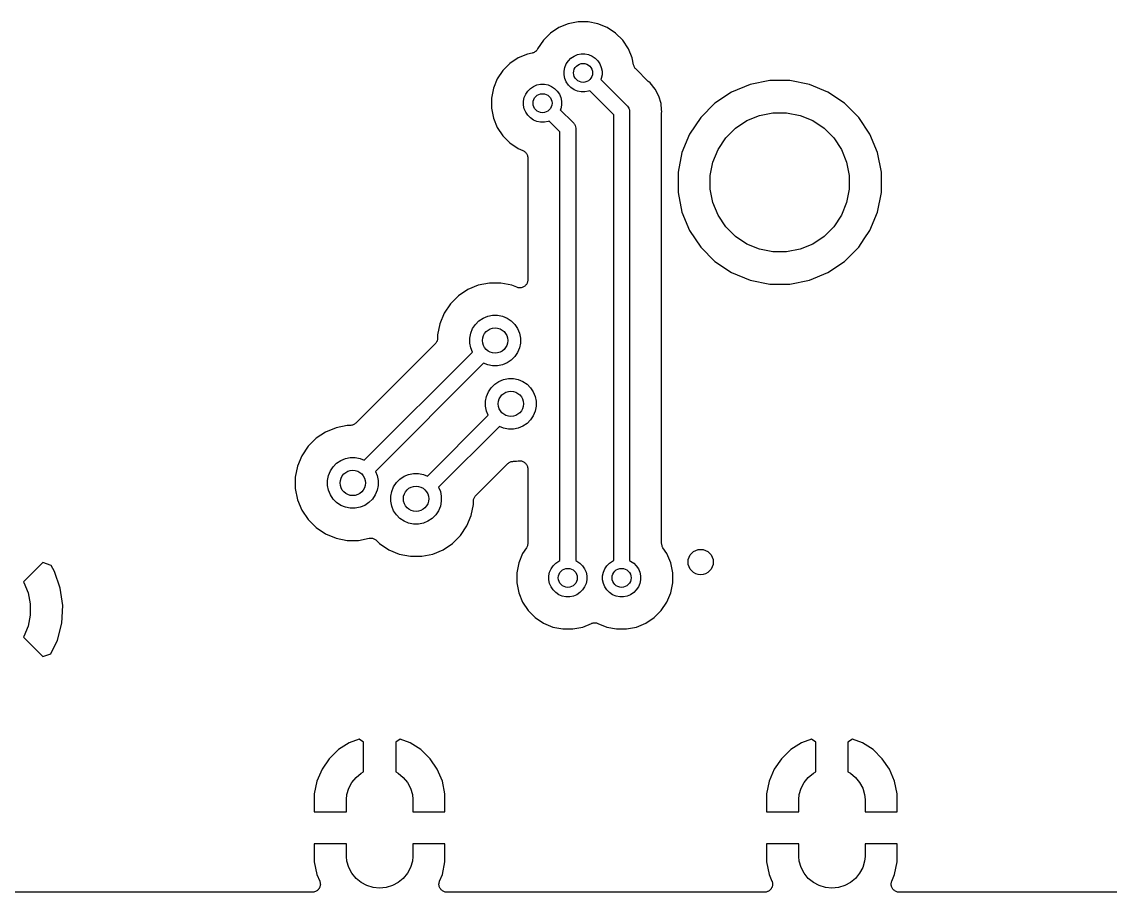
# Model space of a CAD drawing. Extents: x 0.81 to 4.31, y -4.31 to -0.81.
# Drawn here: x 2.392 to 3.07, y -4.31 to -3.768 of the extents above; entities that cross this region are included whole.
import ezdxf

# ---------------------------------------------------------------- set-up
doc = ezdxf.new("R2010")
doc.units = 0
doc.header["$MEASUREMENT"] = 0
doc.layers.add('BLACK', color=7, linetype='CONTINUOUS')

msp = doc.modelspace()

# ---------------------------------------------------------------- linework, layer by layer
at = {"layer": 'BLACK', "linetype": 'CONTINUOUS'}
for p, q in [((2.72671, -3.77187), (2.7215, -3.77535)), ((2.7325, -3.76947), (2.72671, -3.77187)), ((2.73864, -3.76825), (2.7325, -3.76947)), ((2.74491, -3.76825), (2.73864, -3.76825)), ((2.75105, -3.76947), (2.74491, -3.76825)), ((2.75684, -3.77187), (2.75105, -3.76947)), ((2.76205, -3.77535), (2.75684, -3.77187)), ((2.71707, -3.77978), (2.71346, -3.78518)), ((2.7215, -3.77535), (2.71707, -3.77978)), ((2.76648, -3.77978), (2.76205, -3.77535)), ((2.76997, -3.78499), (2.76648, -3.77978)), ((2.71179, -3.78704), (2.71138, -3.78726)), ((2.71181, -3.78703), (2.71179, -3.78704)), ((2.71183, -3.78702), (2.71181, -3.78703)), ((2.71219, -3.78672), (2.71183, -3.78702)), ((2.71255, -3.78643), (2.71219, -3.78672)), ((2.71256, -3.78641), (2.71255, -3.78643)), ((2.71258, -3.7864), (2.71256, -3.78641)), ((2.71288, -3.78604), (2.71258, -3.7864)), ((2.71318, -3.78569), (2.71288, -3.78604)), ((2.71319, -3.78566), (2.71318, -3.78569)), ((2.7132, -3.78565), (2.71319, -3.78566)), ((2.71343, -3.78524), (2.7132, -3.78565)), ((2.71346, -3.78518), (2.71343, -3.78524)), ((2.77236, -3.79078), (2.76997, -3.78499)), ((2.70147, -3.79071), (2.69626, -3.79419)), ((2.70726, -3.78831), (2.70147, -3.79071)), ((2.71003, -3.78776), (2.70726, -3.78831)), ((2.71048, -3.78762), (2.71003, -3.78776)), ((2.71092, -3.78749), (2.71048, -3.78762)), ((2.71094, -3.78748), (2.71092, -3.78749)), ((2.71097, -3.78747), (2.71094, -3.78748)), ((2.71138, -3.78726), (2.71097, -3.78747)), ((2.73131, -3.79446), (2.7326, -3.79253)), ((2.7326, -3.79253), (2.73425, -3.79088)), ((2.73425, -3.79088), (2.73618, -3.78959)), ((2.73618, -3.78959), (2.73833, -3.7887)), ((2.73833, -3.7887), (2.74061, -3.78825)), ((2.74061, -3.78825), (2.74294, -3.78825)), ((2.74294, -3.78825), (2.74522, -3.7887)), ((2.74522, -3.7887), (2.74737, -3.78959)), ((2.74737, -3.78959), (2.7493, -3.79088)), ((2.7493, -3.79088), (2.75095, -3.79253)), ((2.75095, -3.79253), (2.75224, -3.79446)), ((2.77322, -3.79506), (2.77236, -3.79078)), ((2.69183, -3.79862), (2.68834, -3.80383)), ((2.69626, -3.79419), (2.69183, -3.79862)), ((2.72996, -3.79889), (2.73042, -3.79661)), ((2.72996, -3.80122), (2.72996, -3.79889)), ((2.73042, -3.79661), (2.73131, -3.79446)), ((2.75224, -3.79446), (2.75313, -3.79661)), ((2.75313, -3.79661), (2.75359, -3.79889)), ((2.75359, -3.79889), (2.75359, -3.80122)), ((2.77335, -3.7955), (2.77322, -3.79506)), ((2.77348, -3.79594), (2.77335, -3.7955)), ((2.77349, -3.79597), (2.77348, -3.79594)), ((2.7735, -3.796), (2.77349, -3.79597)), ((2.77371, -3.7964), (2.7735, -3.796)), ((2.77393, -3.79681), (2.77371, -3.7964)), ((2.77394, -3.79683), (2.77393, -3.79681)), ((2.77396, -3.79686), (2.77394, -3.79683)), ((2.77425, -3.79721), (2.77396, -3.79686)), ((2.77453, -3.79757), (2.77425, -3.79721)), ((2.77457, -3.79761), (2.77453, -3.79757)), ((2.77458, -3.79761), (2.77457, -3.79761)), ((2.77457, -3.79761), (2.77457, -3.79761)), ((2.77458, -3.79762), (2.77458, -3.79761)), ((2.78233, -3.80537), (2.77458, -3.79762)), ((2.68834, -3.80383), (2.68595, -3.80962)), ((2.71309, -3.80754), (2.71537, -3.80709)), ((2.71537, -3.80709), (2.7177, -3.80709)), ((2.7177, -3.80709), (2.71998, -3.80754)), ((2.73042, -3.8035), (2.72996, -3.80122)), ((2.73131, -3.80565), (2.73042, -3.8035)), ((2.7326, -3.80759), (2.73131, -3.80565)), ((2.75313, -3.8035), (2.75285, -3.80418)), ((2.75285, -3.80418), (2.76906, -3.82038)), ((2.75359, -3.80122), (2.75313, -3.8035)), ((2.78249, -3.8055), (2.78233, -3.80537)), ((2.78264, -3.80565), (2.78249, -3.8055)), ((2.78269, -3.8057), (2.78264, -3.80565)), ((2.78346, -3.80632), (2.78269, -3.8057)), ((2.78657, -3.81012), (2.78346, -3.80632)), ((2.84571, -3.80724), (2.83419, -3.81201)), ((2.85794, -3.8048), (2.84571, -3.80724)), ((2.87041, -3.8048), (2.85794, -3.8048)), ((2.88264, -3.80724), (2.87041, -3.8048)), ((2.89416, -3.81201), (2.88264, -3.80724)), ((2.68595, -3.80962), (2.68472, -3.81576)), ((2.70518, -3.81545), (2.70607, -3.8133)), ((2.70607, -3.8133), (2.70736, -3.81137)), ((2.70736, -3.81137), (2.70901, -3.80972)), ((2.70901, -3.80972), (2.71094, -3.80843)), ((2.71094, -3.80843), (2.71309, -3.80754)), ((2.71998, -3.80754), (2.72213, -3.80843)), ((2.72213, -3.80843), (2.72406, -3.80972)), ((2.72406, -3.80972), (2.72571, -3.81137)), ((2.72571, -3.81137), (2.727, -3.8133)), ((2.727, -3.8133), (2.72789, -3.81545)), ((2.73425, -3.80923), (2.7326, -3.80759)), ((2.73618, -3.81052), (2.73425, -3.80923)), ((2.73833, -3.81141), (2.73618, -3.81052)), ((2.74061, -3.81187), (2.73833, -3.81141)), ((2.74294, -3.81187), (2.74061, -3.81187)), ((2.74522, -3.81141), (2.74294, -3.81187)), ((2.74589, -3.81113), (2.74522, -3.81141)), ((2.76083, -3.82607), (2.74589, -3.81113)), ((2.78888, -3.81445), (2.78657, -3.81012)), ((2.83419, -3.81201), (2.82382, -3.81894)), ((2.90453, -3.81894), (2.89416, -3.81201)), ((2.68472, -3.81576), (2.68472, -3.82203)), ((2.70472, -3.81773), (2.70518, -3.81545)), ((2.70472, -3.82006), (2.70472, -3.81773)), ((2.70518, -3.82234), (2.70472, -3.82006)), ((2.72789, -3.81545), (2.72835, -3.81773)), ((2.72835, -3.82006), (2.72789, -3.82234)), ((2.72835, -3.81773), (2.72835, -3.82006)), ((2.76906, -3.82038), (2.76924, -3.82053)), ((2.76924, -3.82053), (2.7694, -3.82072)), ((2.7694, -3.82072), (2.76986, -3.82128)), ((2.79031, -3.81914), (2.78888, -3.81445)), ((2.79069, -3.82304), (2.79031, -3.81914)), ((2.82382, -3.81894), (2.815, -3.82775)), ((2.91335, -3.82775), (2.90453, -3.81894)), ((2.68472, -3.82203), (2.68595, -3.82818)), ((2.70607, -3.82449), (2.70518, -3.82234)), ((2.70736, -3.82643), (2.70607, -3.82449)), ((2.70901, -3.82807), (2.70736, -3.82643)), ((2.72789, -3.82234), (2.72761, -3.82302)), ((2.72761, -3.82302), (2.73559, -3.831)), ((2.76083, -4.10343), (2.76083, -3.82607)), ((2.76986, -3.82128), (2.77027, -3.82206)), ((2.77027, -3.82206), (2.77032, -3.82214)), ((2.77032, -3.82214), (2.7706, -3.82307)), ((2.7706, -3.82307), (2.77067, -3.82379)), ((2.77067, -3.82379), (2.77067, -3.82379)), ((2.77067, -3.82379), (2.77069, -3.82403)), ((2.77069, -3.82403), (2.77067, -3.82427)), ((2.77067, -3.82427), (2.77067, -4.10343)), ((2.79067, -3.82543), (2.79069, -3.82522)), ((2.79067, -3.8255), (2.79067, -3.82543)), ((2.79067, -4.0927), (2.79067, -3.8255)), ((2.79069, -3.82305), (2.79069, -3.82304)), ((2.79079, -3.82403), (2.79069, -3.82305)), ((2.79069, -3.82501), (2.79079, -3.82403)), ((2.79069, -3.82522), (2.79069, -3.82501)), ((2.84366, -3.82973), (2.85154, -3.82647)), ((2.85154, -3.82647), (2.85991, -3.8248)), ((2.85991, -3.8248), (2.86844, -3.8248)), ((2.86844, -3.8248), (2.87681, -3.82647)), ((2.87681, -3.82647), (2.88469, -3.82973)), ((2.68595, -3.82818), (2.68834, -3.83397)), ((2.68834, -3.83397), (2.69183, -3.83918)), ((2.71094, -3.82936), (2.70901, -3.82807)), ((2.71309, -3.83025), (2.71094, -3.82936)), ((2.71537, -3.83071), (2.71309, -3.83025)), ((2.7177, -3.83071), (2.71537, -3.83071)), ((2.71998, -3.83025), (2.7177, -3.83071)), ((2.72065, -3.82998), (2.71998, -3.83025)), ((2.72736, -3.83668), (2.72065, -3.82998)), ((2.73559, -3.831), (2.73578, -3.83115)), ((2.73578, -3.83115), (2.73593, -3.83134)), ((2.73593, -3.83134), (2.73593, -3.83134)), ((2.73593, -3.83134), (2.73625, -3.83172)), ((2.73625, -3.83172), (2.7364, -3.8319)), ((2.7364, -3.8319), (2.73685, -3.83275)), ((2.73685, -3.83275), (2.73713, -3.83368)), ((2.73713, -3.83368), (2.7372, -3.8344)), ((2.7372, -3.8344), (2.7372, -3.8344)), ((2.7372, -3.8344), (2.73723, -3.83465)), ((2.815, -3.82775), (2.80807, -3.83812)), ((2.83053, -3.8405), (2.83657, -3.83447)), ((2.83657, -3.83447), (2.84366, -3.82973)), ((2.88469, -3.82973), (2.89178, -3.83447)), ((2.89178, -3.83447), (2.89781, -3.8405)), ((2.92028, -3.83812), (2.91335, -3.82775)), ((2.69183, -3.83918), (2.69626, -3.84361)), ((2.72736, -4.10343), (2.72736, -3.83668)), ((2.73723, -3.83465), (2.7372, -3.83489)), ((2.7372, -3.83489), (2.7372, -4.10343)), ((2.80807, -3.83812), (2.8033, -3.84964)), ((2.82579, -3.8476), (2.83053, -3.8405)), ((2.89781, -3.8405), (2.90255, -3.8476)), ((2.92505, -3.84964), (2.92028, -3.83812)), ((2.69626, -3.84361), (2.70147, -3.84709)), ((2.70147, -3.84709), (2.70428, -3.84825)), ((2.82253, -3.85548), (2.82579, -3.8476)), ((2.90255, -3.8476), (2.90582, -3.85548)), ((2.70428, -3.84825), (2.7043, -3.84826)), ((2.7043, -3.84826), (2.7043, -3.84826)), ((2.7043, -3.84826), (2.7043, -3.84826)), ((2.7043, -3.84826), (2.70434, -3.84828)), ((2.70434, -3.84828), (2.70475, -3.8485)), ((2.70475, -3.8485), (2.70516, -3.84873)), ((2.70516, -3.84873), (2.70518, -3.84874)), ((2.70518, -3.84874), (2.70519, -3.84875)), ((2.70519, -3.84875), (2.70555, -3.84905)), ((2.70555, -3.84905), (2.70591, -3.84935)), ((2.70591, -3.84935), (2.70592, -3.84936)), ((2.70592, -3.84936), (2.70594, -3.84938)), ((2.70594, -3.84938), (2.70623, -3.84974)), ((2.70623, -3.84974), (2.70653, -3.8501)), ((2.70653, -3.8501), (2.70654, -3.85012)), ((2.70654, -3.85012), (2.70655, -3.85014)), ((2.70655, -3.85014), (2.70677, -3.85055)), ((2.70677, -3.85055), (2.70698, -3.85097)), ((2.70698, -3.85097), (2.70699, -3.85099)), ((2.70699, -3.85099), (2.707, -3.85101)), ((2.707, -3.85101), (2.70713, -3.85146)), ((2.70713, -3.85146), (2.70727, -3.8519)), ((2.70727, -3.8519), (2.70727, -3.85192)), ((2.70727, -3.85192), (2.70728, -3.85194)), ((2.70728, -3.85194), (2.70732, -3.85241)), ((2.70732, -3.85241), (2.70736, -3.85287)), ((2.70736, -3.85287), (2.70736, -3.92879)), ((2.8033, -3.84964), (2.80087, -3.86188)), ((2.92748, -3.86188), (2.92505, -3.84964)), ((2.82087, -3.86384), (2.82253, -3.85548)), ((2.90582, -3.85548), (2.90748, -3.86384)), ((2.80087, -3.86188), (2.80087, -3.87435)), ((2.82087, -3.87238), (2.82087, -3.86384)), ((2.90748, -3.86384), (2.90748, -3.87238)), ((2.92748, -3.87435), (2.92748, -3.86188)), ((2.80087, -3.87435), (2.8033, -3.88658)), ((2.82253, -3.88074), (2.82087, -3.87238)), ((2.90748, -3.87238), (2.90582, -3.88074)), ((2.92505, -3.88658), (2.92748, -3.87435)), ((2.82579, -3.88862), (2.82253, -3.88074)), ((2.90582, -3.88074), (2.90255, -3.88862)), ((2.8033, -3.88658), (2.80807, -3.8981)), ((2.83053, -3.89572), (2.82579, -3.88862)), ((2.90255, -3.88862), (2.89781, -3.89572)), ((2.92028, -3.8981), (2.92505, -3.88658)), ((2.80807, -3.8981), (2.815, -3.90847)), ((2.83657, -3.90175), (2.83053, -3.89572)), ((2.84366, -3.90649), (2.83657, -3.90175)), ((2.89178, -3.90175), (2.88469, -3.90649)), ((2.89781, -3.89572), (2.89178, -3.90175)), ((2.91676, -3.90336), (2.92028, -3.8981)), ((2.815, -3.90847), (2.82382, -3.91728)), ((2.85154, -3.90975), (2.84366, -3.90649)), ((2.88469, -3.90649), (2.87681, -3.90975)), ((2.90453, -3.91728), (2.91335, -3.90847)), ((2.91335, -3.90847), (2.91676, -3.90336)), ((2.85991, -3.91142), (2.85154, -3.90975)), ((2.86844, -3.91142), (2.85991, -3.91142)), ((2.87681, -3.90975), (2.86844, -3.91142)), ((2.82382, -3.91728), (2.83419, -3.92421)), ((2.89416, -3.92421), (2.90453, -3.91728)), ((2.70731, -3.92934), (2.70726, -3.9298)), ((2.70736, -3.92886), (2.70731, -3.92934)), ((2.70736, -3.92879), (2.70736, -3.92883)), ((2.70736, -3.92883), (2.70736, -3.92883)), ((2.70736, -3.92883), (2.70736, -3.92883)), ((2.70736, -3.92883), (2.70736, -3.92886)), ((2.83419, -3.92421), (2.84571, -3.92898)), ((2.84571, -3.92898), (2.85794, -3.93142)), ((2.87041, -3.93142), (2.88264, -3.92898)), ((2.88264, -3.92898), (2.89416, -3.92421)), ((2.67007, -3.93486), (2.66422, -3.93877)), ((2.67658, -3.93216), (2.67007, -3.93486)), ((2.68349, -3.93079), (2.67658, -3.93216)), ((2.69053, -3.93079), (2.68349, -3.93079)), ((2.69744, -3.93216), (2.69053, -3.93079)), ((2.70045, -3.93341), (2.69744, -3.93216)), ((2.7009, -3.93355), (2.70045, -3.93341)), ((2.70136, -3.93369), (2.7009, -3.93355)), ((2.70137, -3.93369), (2.70136, -3.93369)), ((2.70138, -3.93369), (2.70137, -3.93369)), ((2.70185, -3.93374), (2.70138, -3.93369)), ((2.70233, -3.93379), (2.70185, -3.93374)), ((2.70234, -3.93379), (2.70233, -3.93379)), ((2.70235, -3.93379), (2.70234, -3.93379)), ((2.70282, -3.93374), (2.70235, -3.93379)), ((2.7033, -3.9337), (2.70282, -3.93374)), ((2.70331, -3.9337), (2.7033, -3.9337)), ((2.70332, -3.9337), (2.70331, -3.9337)), ((2.70378, -3.93356), (2.70332, -3.9337)), ((2.70424, -3.93343), (2.70378, -3.93356)), ((2.70425, -3.93342), (2.70424, -3.93343)), ((2.70426, -3.93342), (2.70425, -3.93342)), ((2.70468, -3.93319), (2.70426, -3.93342)), ((2.7051, -3.93297), (2.70468, -3.93319)), ((2.70511, -3.93297), (2.7051, -3.93297)), ((2.70512, -3.93296), (2.70511, -3.93297)), ((2.70549, -3.93266), (2.70512, -3.93296)), ((2.70586, -3.93236), (2.70549, -3.93266)), ((2.70587, -3.93235), (2.70586, -3.93236)), ((2.70588, -3.93234), (2.70587, -3.93235)), ((2.70618, -3.93198), (2.70588, -3.93234)), ((2.70649, -3.93161), (2.70618, -3.93198)), ((2.7065, -3.93159), (2.70649, -3.9316)), ((2.70649, -3.9316), (2.70649, -3.93161)), ((2.70673, -3.93117), (2.7065, -3.93159)), ((2.70696, -3.93076), (2.70673, -3.93117)), ((2.70697, -3.93074), (2.70696, -3.93075)), ((2.70696, -3.93075), (2.70696, -3.93076)), ((2.70711, -3.93029), (2.70697, -3.93074)), ((2.70725, -3.92983), (2.70711, -3.93029)), ((2.70726, -3.9298), (2.70725, -3.92982)), ((2.70725, -3.92982), (2.70725, -3.92983)), ((2.85794, -3.93142), (2.87041, -3.93142)), ((2.66422, -3.93877), (2.65924, -3.94375)), ((2.65533, -3.9496), (2.65263, -3.95611)), ((2.65924, -3.94375), (2.65533, -3.9496)), ((2.65263, -3.95611), (2.65126, -3.96301)), ((2.67478, -3.9565), (2.67697, -3.9543)), ((2.67697, -3.9543), (2.67955, -3.95258)), ((2.67955, -3.95258), (2.68241, -3.95139)), ((2.68241, -3.95139), (2.68546, -3.95079)), ((2.68546, -3.95079), (2.68856, -3.95079)), ((2.68856, -3.95079), (2.6916, -3.95139)), ((2.6916, -3.95139), (2.69447, -3.95258)), ((2.69447, -3.95258), (2.69705, -3.9543)), ((2.69705, -3.9543), (2.69924, -3.9565)), ((2.65126, -3.96301), (2.65126, -3.96497)), ((2.67126, -3.96498), (2.67187, -3.96194)), ((2.67187, -3.96194), (2.67305, -3.95908)), ((2.67305, -3.95908), (2.67478, -3.9565)), ((2.69924, -3.9565), (2.70096, -3.95908)), ((2.70096, -3.95908), (2.70215, -3.96194)), ((2.70215, -3.96194), (2.70276, -3.96498)), ((2.6498, -3.9685), (2.60039, -4.01791)), ((2.65009, -3.96815), (2.6498, -3.9685)), ((2.65039, -3.96779), (2.65009, -3.96815)), ((2.6504, -3.96777), (2.65039, -3.96779)), ((2.65041, -3.96775), (2.6504, -3.96777)), ((2.65063, -3.96734), (2.65041, -3.96775)), ((2.65086, -3.96694), (2.65063, -3.96734)), ((2.65088, -3.96689), (2.65086, -3.96691)), ((2.65086, -3.96691), (2.65086, -3.96694)), ((2.65101, -3.96645), (2.65088, -3.96689)), ((2.65115, -3.96601), (2.65101, -3.96645)), ((2.65116, -3.96596), (2.65115, -3.96598)), ((2.65115, -3.96598), (2.65115, -3.96601)), ((2.65121, -3.9655), (2.65116, -3.96596)), ((2.65126, -3.96504), (2.65121, -3.9655)), ((2.65126, -3.96497), (2.65126, -3.96499)), ((2.65126, -3.96499), (2.65126, -3.96499)), ((2.65126, -3.96499), (2.65126, -3.96499)), ((2.65126, -3.96499), (2.65126, -3.96504)), ((2.67126, -3.96809), (2.67126, -3.96498)), ((2.67187, -3.97113), (2.67126, -3.96809)), ((2.70276, -3.96809), (2.70215, -3.97113)), ((2.70276, -3.96498), (2.70276, -3.96809)), ((2.60556, -4.04103), (2.67292, -3.97367)), ((2.67292, -3.97367), (2.67187, -3.97113)), ((2.69924, -3.97657), (2.69705, -3.97877)), ((2.70096, -3.97399), (2.69924, -3.97657)), ((2.70215, -3.97113), (2.70096, -3.97399)), ((2.67988, -3.98063), (2.61252, -4.04799)), ((2.68241, -3.98168), (2.67988, -3.98063)), ((2.68546, -3.98228), (2.68241, -3.98168)), ((2.68856, -3.98228), (2.68546, -3.98228)), ((2.6916, -3.98168), (2.68856, -3.98228)), ((2.69447, -3.98049), (2.6916, -3.98168)), ((2.69705, -3.97877), (2.69447, -3.98049)), ((2.69226, -3.99076), (2.6953, -3.99016)), ((2.6953, -3.99016), (2.6984, -3.99016)), ((2.6984, -3.99016), (2.70144, -3.99076)), ((2.68289, -3.99845), (2.68462, -3.99587)), ((2.68462, -3.99587), (2.68681, -3.99367)), ((2.68681, -3.99367), (2.68939, -3.99195)), ((2.68939, -3.99195), (2.69226, -3.99076)), ((2.70144, -3.99076), (2.70431, -3.99195)), ((2.70431, -3.99195), (2.70689, -3.99367)), ((2.70689, -3.99367), (2.70908, -3.99587)), ((2.70908, -3.99587), (2.71081, -3.99845)), ((2.6811, -4.00435), (2.68171, -4.00131)), ((2.68171, -4.00131), (2.68289, -3.99845)), ((2.71081, -3.99845), (2.71199, -4.00131)), ((2.71199, -4.00131), (2.7126, -4.00435)), ((2.6811, -4.00746), (2.6811, -4.00435)), ((2.68171, -4.0105), (2.6811, -4.00746)), ((2.68276, -4.01304), (2.68171, -4.0105)), ((2.71199, -4.0105), (2.71081, -4.01337)), ((2.7126, -4.00746), (2.71199, -4.0105)), ((2.7126, -4.00435), (2.7126, -4.00746)), ((2.64493, -4.05087), (2.68276, -4.01304)), ((2.70908, -4.01594), (2.70689, -4.01814)), ((2.71081, -4.01337), (2.70908, -4.01594)), ((2.58149, -4.02344), (2.57564, -4.02735)), ((2.588, -4.02074), (2.58149, -4.02344)), ((2.5949, -4.01937), (2.588, -4.02074)), ((2.59686, -4.01937), (2.5949, -4.01937)), ((2.59732, -4.01933), (2.59686, -4.01937)), ((2.59778, -4.01928), (2.59732, -4.01933)), ((2.5978, -4.01928), (2.59778, -4.01928)), ((2.59783, -4.01927), (2.5978, -4.01928)), ((2.59827, -4.01914), (2.59783, -4.01927)), ((2.59872, -4.01901), (2.59827, -4.01914)), ((2.59874, -4.019), (2.59872, -4.01901)), ((2.59876, -4.01899), (2.59874, -4.019)), ((2.59917, -4.01878), (2.59876, -4.01899)), ((2.59958, -4.01856), (2.59917, -4.01878)), ((2.5996, -4.01855), (2.59958, -4.01856)), ((2.59963, -4.01853), (2.5996, -4.01855)), ((2.59998, -4.01824), (2.59963, -4.01853)), ((2.60034, -4.01795), (2.59998, -4.01824)), ((2.60038, -4.01792), (2.60034, -4.01795)), ((2.60039, -4.01791), (2.60038, -4.01792)), ((2.60038, -4.01792), (2.60038, -4.01792)), ((2.60038, -4.01792), (2.60038, -4.01792)), ((2.68972, -4.02), (2.65189, -4.05783)), ((2.69226, -4.02105), (2.68972, -4.02)), ((2.6953, -4.02165), (2.69226, -4.02105)), ((2.6984, -4.02165), (2.6953, -4.02165)), ((2.70144, -4.02105), (2.6984, -4.02165)), ((2.70431, -4.01986), (2.70144, -4.02105)), ((2.70689, -4.01814), (2.70431, -4.01986)), ((2.57564, -4.02735), (2.57066, -4.03233)), ((2.57066, -4.03233), (2.56675, -4.03819)), ((2.56675, -4.03819), (2.56405, -4.04469)), ((2.58619, -4.04508), (2.58839, -4.04289)), ((2.58839, -4.04289), (2.59097, -4.04116)), ((2.59097, -4.04116), (2.59383, -4.03998)), ((2.59383, -4.03998), (2.59687, -4.03937)), ((2.59687, -4.03937), (2.59998, -4.03937)), ((2.59998, -4.03937), (2.60302, -4.03998)), ((2.60302, -4.03998), (2.60556, -4.04103)), ((2.67501, -4.06299), (2.69488, -4.04312)), ((2.69488, -4.04312), (2.69489, -4.04311)), ((2.69489, -4.04311), (2.69493, -4.04307)), ((2.69489, -4.04311), (2.69489, -4.04311)), ((2.69489, -4.04311), (2.69489, -4.04311)), ((2.69493, -4.04307), (2.69529, -4.04278)), ((2.69529, -4.04278), (2.69565, -4.04249)), ((2.69565, -4.04249), (2.69567, -4.04248)), ((2.69567, -4.04248), (2.69569, -4.04246)), ((2.69569, -4.04246), (2.6961, -4.04225)), ((2.6961, -4.04225), (2.69651, -4.04203)), ((2.69651, -4.04203), (2.69654, -4.04202)), ((2.69654, -4.04202), (2.69656, -4.04201)), ((2.69656, -4.04201), (2.69701, -4.04188)), ((2.69701, -4.04188), (2.69745, -4.04175)), ((2.69745, -4.04175), (2.69747, -4.04175)), ((2.69747, -4.04175), (2.6975, -4.04174)), ((2.6975, -4.04174), (2.69796, -4.0417)), ((2.69796, -4.0417), (2.69842, -4.04165)), ((2.69842, -4.04165), (2.70037, -4.04165)), ((2.70037, -4.04165), (2.70139, -4.04145)), ((2.70139, -4.04145), (2.70142, -4.04144)), ((2.70142, -4.04144), (2.70143, -4.04144)), ((2.70143, -4.04144), (2.70143, -4.04144)), ((2.70143, -4.04144), (2.70146, -4.04144)), ((2.70146, -4.04144), (2.70193, -4.0414)), ((2.70193, -4.0414), (2.7024, -4.04136)), ((2.7024, -4.04136), (2.70241, -4.04136)), ((2.70241, -4.04136), (2.70243, -4.04136)), ((2.70243, -4.04136), (2.7029, -4.04141)), ((2.7029, -4.04141), (2.70337, -4.04146)), ((2.70337, -4.04146), (2.70338, -4.04146)), ((2.70338, -4.04146), (2.7034, -4.04146)), ((2.7034, -4.04146), (2.70385, -4.04161)), ((2.70385, -4.04161), (2.7043, -4.04175)), ((2.7043, -4.04175), (2.70431, -4.04175)), ((2.70431, -4.04175), (2.70433, -4.04176)), ((2.70433, -4.04176), (2.70474, -4.04199)), ((2.70474, -4.04199), (2.70516, -4.04221)), ((2.70516, -4.04221), (2.70517, -4.04222)), ((2.70517, -4.04222), (2.70518, -4.04223)), ((2.70518, -4.04223), (2.70555, -4.04253)), ((2.70555, -4.04253), (2.70591, -4.04283)), ((2.70591, -4.04283), (2.70592, -4.04284)), ((2.70592, -4.04284), (2.70593, -4.04285)), ((2.70593, -4.04285), (2.70623, -4.04322)), ((2.70623, -4.04322), (2.70653, -4.04359)), ((2.70653, -4.04359), (2.70653, -4.0436)), ((2.70653, -4.0436), (2.70654, -4.04361)), ((2.70654, -4.04361), (2.70676, -4.04403)), ((2.70676, -4.04403), (2.70698, -4.04445)), ((2.70698, -4.04445), (2.70699, -4.04446)), ((2.70699, -4.04446), (2.707, -4.04448)), ((2.707, -4.04448), (2.70713, -4.04493)), ((2.56405, -4.04469), (2.56268, -4.0516)), ((2.58268, -4.05357), (2.58328, -4.05052)), ((2.58328, -4.05052), (2.58447, -4.04766)), ((2.58447, -4.04766), (2.58619, -4.04508)), ((2.61252, -4.04799), (2.61357, -4.05052)), ((2.61357, -4.05052), (2.61417, -4.05357)), ((2.62776, -4.05273), (2.63034, -4.051)), ((2.63034, -4.051), (2.6332, -4.04982)), ((2.6332, -4.04982), (2.63624, -4.04921)), ((2.63624, -4.04921), (2.63935, -4.04921)), ((2.63935, -4.04921), (2.64239, -4.04982)), ((2.64239, -4.04982), (2.64493, -4.05087)), ((2.70713, -4.04493), (2.70727, -4.04538)), ((2.70727, -4.04538), (2.70727, -4.0454)), ((2.70727, -4.0454), (2.70727, -4.04541)), ((2.70727, -4.04541), (2.70732, -4.04589)), ((2.70732, -4.04589), (2.70736, -4.04636)), ((2.70736, -4.04636), (2.70736, -4.0927)), ((2.56268, -4.0516), (2.56268, -4.05864)), ((2.58268, -4.05667), (2.58268, -4.05357)), ((2.58328, -4.05971), (2.58268, -4.05667)), ((2.61417, -4.05667), (2.61357, -4.05971)), ((2.61417, -4.05357), (2.61417, -4.05667)), ((2.62265, -4.06037), (2.62384, -4.0575)), ((2.62384, -4.0575), (2.62556, -4.05492)), ((2.62556, -4.05492), (2.62776, -4.05273)), ((2.65189, -4.05783), (2.65294, -4.06037)), ((2.56268, -4.05864), (2.56405, -4.06555)), ((2.58447, -4.06258), (2.58328, -4.05971)), ((2.58619, -4.06516), (2.58447, -4.06258)), ((2.61238, -4.06258), (2.61066, -4.06516)), ((2.61357, -4.05971), (2.61238, -4.06258)), ((2.62205, -4.06341), (2.62265, -4.06037)), ((2.62205, -4.06651), (2.62205, -4.06341)), ((2.65294, -4.06037), (2.65354, -4.06341)), ((2.65354, -4.06341), (2.65354, -4.06651)), ((2.67379, -4.06505), (2.67393, -4.06461)), ((2.67393, -4.06461), (2.67394, -4.06458)), ((2.67394, -4.06458), (2.67395, -4.06456)), ((2.67395, -4.06456), (2.67417, -4.06415)), ((2.67417, -4.06415), (2.67439, -4.06375)), ((2.67439, -4.06375), (2.67441, -4.06373)), ((2.67441, -4.06373), (2.67442, -4.0637)), ((2.67442, -4.0637), (2.67471, -4.06335)), ((2.67471, -4.06335), (2.67501, -4.06299)), ((2.56405, -4.06555), (2.56675, -4.07205)), ((2.58839, -4.06735), (2.58619, -4.06516)), ((2.59097, -4.06907), (2.58839, -4.06735)), ((2.59383, -4.07026), (2.59097, -4.06907)), ((2.59687, -4.07087), (2.59383, -4.07026)), ((2.59998, -4.07087), (2.59687, -4.07087)), ((2.60302, -4.07026), (2.59998, -4.07087)), ((2.60588, -4.06907), (2.60302, -4.07026)), ((2.60846, -4.06735), (2.60588, -4.06907)), ((2.61066, -4.06516), (2.60846, -4.06735)), ((2.62265, -4.06955), (2.62205, -4.06651)), ((2.62384, -4.07242), (2.62265, -4.06955)), ((2.65294, -4.06955), (2.65175, -4.07242)), ((2.65354, -4.06651), (2.65294, -4.06955)), ((2.67217, -4.07539), (2.67354, -4.06848)), ((2.67354, -4.06646), (2.6736, -4.066)), ((2.67354, -4.06651), (2.67354, -4.06646)), ((2.67354, -4.06653), (2.67354, -4.06651)), ((2.67354, -4.06651), (2.67354, -4.06651)), ((2.67354, -4.06651), (2.67354, -4.06651)), ((2.67354, -4.06848), (2.67354, -4.06653)), ((2.6736, -4.066), (2.67364, -4.06554)), ((2.67364, -4.06554), (2.67365, -4.06551)), ((2.67365, -4.06549), (2.67379, -4.06505)), ((2.67365, -4.06551), (2.67365, -4.06549)), ((2.56675, -4.07205), (2.57066, -4.07791)), ((2.57066, -4.07791), (2.57564, -4.08289)), ((2.62556, -4.075), (2.62384, -4.07242)), ((2.62776, -4.07719), (2.62556, -4.075)), ((2.63034, -4.07892), (2.62776, -4.07719)), ((2.64783, -4.07719), (2.64525, -4.07892)), ((2.65003, -4.075), (2.64783, -4.07719)), ((2.65175, -4.07242), (2.65003, -4.075)), ((2.66947, -4.08189), (2.67217, -4.07539)), ((2.57564, -4.08289), (2.58149, -4.0868)), ((2.6332, -4.0801), (2.63034, -4.07892)), ((2.63624, -4.08071), (2.6332, -4.0801)), ((2.63935, -4.08071), (2.63624, -4.08071)), ((2.64239, -4.0801), (2.63935, -4.08071)), ((2.64525, -4.07892), (2.64239, -4.0801)), ((2.66556, -4.08775), (2.66947, -4.08189)), ((2.58149, -4.0868), (2.588, -4.08949)), ((2.588, -4.08949), (2.5949, -4.09087)), ((2.5949, -4.09087), (2.60195, -4.09087)), ((2.60195, -4.09087), (2.60867, -4.08953)), ((2.60867, -4.08953), (2.60869, -4.08953)), ((2.60869, -4.08953), (2.60873, -4.08952)), ((2.60869, -4.08953), (2.60869, -4.08953)), ((2.60869, -4.08953), (2.60869, -4.08953)), ((2.60873, -4.08952), (2.6092, -4.08948)), ((2.6092, -4.08948), (2.60966, -4.08943)), ((2.60966, -4.08943), (2.60968, -4.08944)), ((2.60968, -4.08944), (2.60971, -4.08943)), ((2.60971, -4.08943), (2.61017, -4.08948)), ((2.61017, -4.08948), (2.61063, -4.08953)), ((2.61063, -4.08953), (2.61065, -4.08954)), ((2.61065, -4.08954), (2.61068, -4.08954)), ((2.61068, -4.08954), (2.61112, -4.08968)), ((2.61112, -4.08968), (2.61156, -4.08982)), ((2.61156, -4.08982), (2.61158, -4.08983)), ((2.61158, -4.08983), (2.61161, -4.08984)), ((2.61161, -4.08984), (2.61201, -4.09006)), ((2.61201, -4.09006), (2.61242, -4.09028)), ((2.61242, -4.09028), (2.61244, -4.09029)), ((2.61244, -4.09029), (2.61246, -4.09031)), ((2.61246, -4.09031), (2.61282, -4.0906)), ((2.61282, -4.0906), (2.61318, -4.0909)), ((2.61318, -4.0909), (2.61501, -4.09273)), ((2.66058, -4.09273), (2.66556, -4.08775)), ((2.61501, -4.09273), (2.62086, -4.09664)), ((2.62086, -4.09664), (2.62737, -4.09933)), ((2.64822, -4.09933), (2.65473, -4.09664)), ((2.65473, -4.09664), (2.66058, -4.09273)), ((2.70652, -4.09547), (2.70409, -4.09911)), ((2.70674, -4.09507), (2.70652, -4.09547)), ((2.70696, -4.09467), (2.70674, -4.09507)), ((2.70697, -4.09464), (2.70696, -4.09467)), ((2.70698, -4.09461), (2.70697, -4.09464)), ((2.70711, -4.09417), (2.70698, -4.09461)), ((2.70725, -4.09373), (2.70711, -4.09417)), ((2.70726, -4.09371), (2.70725, -4.09373)), ((2.70731, -4.09322), (2.70726, -4.09368)), ((2.70726, -4.09368), (2.70726, -4.09371)), ((2.70736, -4.09277), (2.70731, -4.09322)), ((2.70736, -4.0927), (2.70736, -4.09271)), ((2.70736, -4.09271), (2.70736, -4.09271)), ((2.70736, -4.09271), (2.70736, -4.09271)), ((2.70736, -4.09271), (2.70736, -4.09277)), ((2.79071, -4.09315), (2.79067, -4.0927)), ((2.79075, -4.09361), (2.79071, -4.09315)), ((2.79076, -4.09364), (2.79075, -4.09361)), ((2.79076, -4.09367), (2.79076, -4.09364)), ((2.7909, -4.09411), (2.79076, -4.09367)), ((2.79103, -4.09455), (2.7909, -4.09411)), ((2.79104, -4.09457), (2.79103, -4.09455)), ((2.79105, -4.0946), (2.79104, -4.09457)), ((2.79126, -4.095), (2.79105, -4.0946)), ((2.79147, -4.09542), (2.79126, -4.095)), ((2.7915, -4.09546), (2.79147, -4.09542)), ((2.79151, -4.09546), (2.7915, -4.09546)), ((2.7915, -4.09546), (2.7915, -4.09546)), ((2.79151, -4.09547), (2.79151, -4.09546)), ((2.79394, -4.09911), (2.79151, -4.09547)), ((2.4055, -4.1047), (2.39346, -4.11674)), ((2.41069, -4.10641), (2.4055, -4.1047)), ((2.62737, -4.09933), (2.63427, -4.10071)), ((2.63427, -4.10071), (2.64132, -4.10071)), ((2.64132, -4.10071), (2.64822, -4.09933)), ((2.70169, -4.10489), (2.70047, -4.11104)), ((2.70409, -4.09911), (2.70169, -4.10489)), ((2.72311, -4.10664), (2.72475, -4.105)), ((2.72475, -4.105), (2.72669, -4.10371)), ((2.72669, -4.10371), (2.72736, -4.10343)), ((2.7372, -4.10343), (2.73788, -4.10371)), ((2.73788, -4.10371), (2.73981, -4.105)), ((2.73981, -4.105), (2.74146, -4.10664)), ((2.75657, -4.10664), (2.75822, -4.105)), ((2.75822, -4.105), (2.76015, -4.10371)), ((2.76015, -4.10371), (2.76083, -4.10343)), ((2.77067, -4.10343), (2.77134, -4.10371)), ((2.77134, -4.10371), (2.77328, -4.105)), ((2.77328, -4.105), (2.77492, -4.10664)), ((2.79634, -4.10489), (2.79394, -4.09911)), ((2.79756, -4.11104), (2.79634, -4.10489)), ((2.41273, -4.11022), (2.41069, -4.10641)), ((2.41638, -4.12063), (2.41273, -4.11022)), ((2.70047, -4.11104), (2.70047, -4.11731)), ((2.72047, -4.11301), (2.72093, -4.11073)), ((2.72093, -4.11073), (2.72182, -4.10858)), ((2.72182, -4.10858), (2.72311, -4.10664)), ((2.74146, -4.10664), (2.74275, -4.10858)), ((2.74275, -4.10858), (2.74364, -4.11073)), ((2.74364, -4.11073), (2.74409, -4.11301)), ((2.75394, -4.11301), (2.75439, -4.11073)), ((2.75439, -4.11073), (2.75528, -4.10858)), ((2.75528, -4.10858), (2.75657, -4.10664)), ((2.77492, -4.10664), (2.77621, -4.10858)), ((2.77621, -4.10858), (2.77711, -4.11073)), ((2.77711, -4.11073), (2.77756, -4.11301)), ((2.79756, -4.11731), (2.79756, -4.11104)), ((2.39346, -4.11674), (2.39366, -4.11704)), ((2.39366, -4.11704), (2.39634, -4.1235)), ((2.70047, -4.11731), (2.70169, -4.12345)), ((2.72047, -4.11534), (2.72047, -4.11301)), ((2.72093, -4.11762), (2.72047, -4.11534)), ((2.72182, -4.11977), (2.72093, -4.11762)), ((2.74364, -4.11762), (2.74275, -4.11977)), ((2.74409, -4.11534), (2.74364, -4.11762)), ((2.74409, -4.11301), (2.74409, -4.11534)), ((2.75394, -4.11534), (2.75394, -4.11301)), ((2.75439, -4.11762), (2.75394, -4.11534)), ((2.75528, -4.11977), (2.75439, -4.11762)), ((2.77711, -4.11762), (2.77621, -4.11977)), ((2.77756, -4.11534), (2.77711, -4.11762)), ((2.77756, -4.11301), (2.77756, -4.11534)), ((2.79634, -4.12345), (2.79756, -4.11731)), ((2.39634, -4.1235), (2.3977, -4.13036)), ((2.41792, -4.13146), (2.41638, -4.12063)), ((2.70169, -4.12345), (2.70409, -4.12924)), ((2.72311, -4.1217), (2.72182, -4.11977)), ((2.72475, -4.12335), (2.72311, -4.1217)), ((2.72669, -4.12464), (2.72475, -4.12335)), ((2.72884, -4.12553), (2.72669, -4.12464)), ((2.73112, -4.12598), (2.72884, -4.12553)), ((2.73573, -4.12553), (2.73345, -4.12598)), ((2.73788, -4.12464), (2.73573, -4.12553)), ((2.73981, -4.12335), (2.73788, -4.12464)), ((2.74146, -4.1217), (2.73981, -4.12335)), ((2.74275, -4.11977), (2.74146, -4.1217)), ((2.75657, -4.1217), (2.75528, -4.11977)), ((2.75822, -4.12335), (2.75657, -4.1217)), ((2.76015, -4.12464), (2.75822, -4.12335)), ((2.7623, -4.12553), (2.76015, -4.12464)), ((2.76458, -4.12598), (2.7623, -4.12553)), ((2.76919, -4.12553), (2.76691, -4.12598)), ((2.77134, -4.12464), (2.76919, -4.12553)), ((2.77328, -4.12335), (2.77134, -4.12464)), ((2.77492, -4.1217), (2.77328, -4.12335)), ((2.77621, -4.11977), (2.77492, -4.1217)), ((2.79394, -4.12924), (2.79634, -4.12345)), ((2.3977, -4.13036), (2.3977, -4.13735)), ((2.41732, -4.14237), (2.41792, -4.13146)), ((2.70409, -4.12924), (2.70757, -4.13445)), ((2.73345, -4.12598), (2.73112, -4.12598)), ((2.76691, -4.12598), (2.76458, -4.12598)), ((2.79046, -4.13445), (2.79394, -4.12924)), ((2.3977, -4.13735), (2.39634, -4.14421)), ((2.70757, -4.13445), (2.71201, -4.13888)), ((2.71201, -4.13888), (2.71722, -4.14236)), ((2.78082, -4.14236), (2.78603, -4.13888)), ((2.78603, -4.13888), (2.79046, -4.13445)), ((2.39634, -4.14421), (2.39366, -4.15067)), ((2.4146, -4.15296), (2.41732, -4.14237)), ((2.71722, -4.14236), (2.723, -4.14476)), ((2.723, -4.14476), (2.72915, -4.14598)), ((2.72915, -4.14598), (2.73542, -4.14598)), ((2.73542, -4.14598), (2.74156, -4.14476)), ((2.74156, -4.14476), (2.7471, -4.14247)), ((2.7471, -4.14247), (2.74712, -4.14246)), ((2.74712, -4.14246), (2.74717, -4.14244)), ((2.74712, -4.14246), (2.74712, -4.14246)), ((2.74712, -4.14246), (2.74712, -4.14246)), ((2.74717, -4.14244), (2.74761, -4.14231)), ((2.74761, -4.14231), (2.74805, -4.14218)), ((2.74805, -4.14218), (2.74808, -4.14218)), ((2.74808, -4.14218), (2.7481, -4.14217)), ((2.7481, -4.14217), (2.74857, -4.14213)), ((2.74857, -4.14213), (2.74902, -4.14209)), ((2.74902, -4.14209), (2.74905, -4.14209)), ((2.74905, -4.14209), (2.74908, -4.14209)), ((2.74908, -4.14209), (2.74954, -4.14214)), ((2.74954, -4.14214), (2.75, -4.14218)), ((2.75, -4.14218), (2.75002, -4.14219)), ((2.75002, -4.14219), (2.75005, -4.14219)), ((2.75005, -4.14219), (2.75049, -4.14233)), ((2.75049, -4.14233), (2.75093, -4.14247)), ((2.75093, -4.14247), (2.75647, -4.14476)), ((2.75647, -4.14476), (2.76261, -4.14598)), ((2.76261, -4.14598), (2.76888, -4.14598)), ((2.76888, -4.14598), (2.77503, -4.14476)), ((2.77503, -4.14476), (2.78082, -4.14236)), ((2.39366, -4.15067), (2.39346, -4.15097)), ((2.39346, -4.15097), (2.4055, -4.16301)), ((2.41057, -4.16134), (2.4146, -4.15296)), ((2.4055, -4.16301), (2.41057, -4.16134)), ((2.59619, -4.21671), (2.58954, -4.22104)), ((2.60237, -4.21448), (2.59619, -4.21671)), ((2.60516, -4.21645), (2.60237, -4.21448)), ((2.60516, -4.23486), (2.60516, -4.21645)), ((2.62795, -4.21448), (2.62516, -4.21645)), ((2.62516, -4.21645), (2.62516, -4.23486)), ((2.63413, -4.21671), (2.62795, -4.21448)), ((2.64077, -4.22104), (2.63413, -4.21671)), ((2.87768, -4.21671), (2.87104, -4.22104)), ((2.88386, -4.21448), (2.87768, -4.21671)), ((2.88665, -4.21645), (2.88386, -4.21448)), ((2.88665, -4.23486), (2.88665, -4.21645)), ((2.90944, -4.21448), (2.90665, -4.21645)), ((2.90665, -4.21645), (2.90665, -4.23486)), ((2.91563, -4.21671), (2.90944, -4.21448)), ((2.92227, -4.22104), (2.91563, -4.21671)), ((2.58381, -4.22665), (2.57928, -4.23327)), ((2.58954, -4.22104), (2.58381, -4.22665)), ((2.6465, -4.22665), (2.64077, -4.22104)), ((2.65103, -4.23327), (2.6465, -4.22665)), ((2.86531, -4.22665), (2.86078, -4.23327)), ((2.87104, -4.22104), (2.86531, -4.22665)), ((2.928, -4.22665), (2.92227, -4.22104)), ((2.93253, -4.23327), (2.928, -4.22665)), ((2.57928, -4.23327), (2.57613, -4.24065)), ((2.65418, -4.24065), (2.65103, -4.23327)), ((2.86078, -4.23327), (2.85763, -4.24065)), ((2.93568, -4.24065), (2.93253, -4.23327)), ((2.57613, -4.24065), (2.57449, -4.24847)), ((2.59789, -4.24141), (2.60047, -4.23827)), ((2.60047, -4.23827), (2.60362, -4.23568)), ((2.60362, -4.23568), (2.60516, -4.23486)), ((2.62516, -4.23486), (2.6267, -4.23568)), ((2.6267, -4.23568), (2.62984, -4.23827)), ((2.62984, -4.23827), (2.63243, -4.24141)), ((2.65583, -4.24847), (2.65418, -4.24065)), ((2.85763, -4.24065), (2.85598, -4.24847)), ((2.87938, -4.24141), (2.88197, -4.23827)), ((2.88197, -4.23827), (2.88511, -4.23568)), ((2.88511, -4.23568), (2.88665, -4.23486)), ((2.90665, -4.23486), (2.90819, -4.23568)), ((2.90819, -4.23568), (2.91134, -4.23827)), ((2.91134, -4.23827), (2.91392, -4.24141)), ((2.93732, -4.24847), (2.93568, -4.24065)), ((2.59479, -4.2489), (2.59597, -4.245)), ((2.59597, -4.245), (2.59789, -4.24141)), ((2.63243, -4.24141), (2.63435, -4.245)), ((2.63435, -4.245), (2.63553, -4.2489)), ((2.87628, -4.2489), (2.87747, -4.245)), ((2.87747, -4.245), (2.87938, -4.24141)), ((2.91392, -4.24141), (2.91584, -4.245)), ((2.91584, -4.245), (2.91702, -4.2489)), ((2.57449, -4.24847), (2.57449, -4.25969)), ((2.59449, -4.25194), (2.59479, -4.2489)), ((2.59449, -4.25969), (2.59449, -4.25194)), ((2.63553, -4.2489), (2.63583, -4.25194)), ((2.63583, -4.25194), (2.63583, -4.25969)), ((2.65583, -4.25969), (2.65583, -4.24847)), ((2.85598, -4.24847), (2.85598, -4.25969)), ((2.87598, -4.25194), (2.87628, -4.2489)), ((2.87598, -4.25969), (2.87598, -4.25194)), ((2.91702, -4.2489), (2.91732, -4.25194)), ((2.91732, -4.25194), (2.91732, -4.25969)), ((2.93732, -4.25969), (2.93732, -4.24847)), ((2.57449, -4.25969), (2.59449, -4.25969)), ((2.63583, -4.25969), (2.65583, -4.25969)), ((2.85598, -4.25969), (2.87598, -4.25969)), ((2.91732, -4.25969), (2.93732, -4.25969)), ((2.59449, -4.27969), (2.57449, -4.27969)), ((2.57449, -4.27969), (2.57449, -4.2909)), ((2.59449, -4.28743), (2.59449, -4.27969)), ((2.65583, -4.27969), (2.63583, -4.27969)), ((2.63583, -4.27969), (2.63583, -4.28743)), ((2.65583, -4.2909), (2.65583, -4.27969)), ((2.87598, -4.27969), (2.85598, -4.27969)), ((2.85598, -4.27969), (2.85598, -4.2909)), ((2.87598, -4.28743), (2.87598, -4.27969)), ((2.93732, -4.27969), (2.91732, -4.27969)), ((2.91732, -4.27969), (2.91732, -4.28743)), ((2.93732, -4.2909), (2.93732, -4.27969)), ((2.59479, -4.29047), (2.59449, -4.28743)), ((2.63583, -4.28743), (2.63553, -4.29047)), ((2.87628, -4.29047), (2.87598, -4.28743)), ((2.91732, -4.28743), (2.91702, -4.29047)), ((2.57449, -4.2909), (2.57613, -4.29872)), ((2.59597, -4.29437), (2.59479, -4.29047)), ((2.59789, -4.29796), (2.59597, -4.29437)), ((2.63435, -4.29437), (2.63243, -4.29796)), ((2.63553, -4.29047), (2.63435, -4.29437)), ((2.65418, -4.29872), (2.65583, -4.2909)), ((2.85598, -4.2909), (2.85763, -4.29872)), ((2.87747, -4.29437), (2.87628, -4.29047)), ((2.87938, -4.29796), (2.87747, -4.29437)), ((2.91584, -4.29437), (2.91392, -4.29796)), ((2.91702, -4.29047), (2.91584, -4.29437)), ((2.93568, -4.29872), (2.93732, -4.2909)), ((2.57613, -4.29872), (2.57786, -4.30276)), ((2.60047, -4.3011), (2.59789, -4.29796)), ((2.60362, -4.30369), (2.60047, -4.3011)), ((2.62984, -4.3011), (2.6267, -4.30369)), ((2.63243, -4.29796), (2.62984, -4.3011)), ((2.65246, -4.30276), (2.65418, -4.29872)), ((2.85763, -4.29872), (2.85935, -4.30276)), ((2.88197, -4.3011), (2.87938, -4.29796)), ((2.88511, -4.30369), (2.88197, -4.3011)), ((2.91134, -4.3011), (2.90819, -4.30369)), ((2.91392, -4.29796), (2.91134, -4.3011)), ((2.93395, -4.30276), (2.93568, -4.29872)), ((2.57641, -4.30857), (2.57605, -4.30887)), ((2.57678, -4.30827), (2.57641, -4.30857)), ((2.57679, -4.30826), (2.57678, -4.30827)), ((2.5768, -4.30825), (2.57679, -4.30826)), ((2.5771, -4.30789), (2.5768, -4.30825)), ((2.57741, -4.30752), (2.5771, -4.30789)), ((2.57742, -4.3075), (2.57741, -4.30751)), ((2.57741, -4.30751), (2.57741, -4.30752)), ((2.57764, -4.30708), (2.57742, -4.3075)), ((2.57787, -4.30666), (2.57764, -4.30708)), ((2.57786, -4.30276), (2.57789, -4.30283)), ((2.57788, -4.30664), (2.57787, -4.30665)), ((2.57787, -4.30665), (2.57787, -4.30666)), ((2.57802, -4.30618), (2.57788, -4.30664)), ((2.57789, -4.30283), (2.57789, -4.30284)), ((2.57789, -4.30284), (2.5779, -4.30285)), ((2.5779, -4.30285), (2.57803, -4.3033)), ((2.57816, -4.30573), (2.57802, -4.30618)), ((2.57803, -4.3033), (2.57817, -4.30376)), ((2.57821, -4.30523), (2.57816, -4.3057)), ((2.57816, -4.3057), (2.57816, -4.30572)), ((2.57816, -4.30572), (2.57816, -4.30573)), ((2.57817, -4.30376), (2.57817, -4.30377)), ((2.57817, -4.30377), (2.57817, -4.30379)), ((2.57817, -4.30379), (2.57821, -4.30426)), ((2.57821, -4.30426), (2.57826, -4.30473)), ((2.57826, -4.30476), (2.57821, -4.30523)), ((2.57826, -4.30473), (2.57826, -4.30475)), ((2.57826, -4.30475), (2.57826, -4.30476)), ((2.60721, -4.30561), (2.60362, -4.30369)), ((2.61111, -4.30679), (2.60721, -4.30561)), ((2.61516, -4.30719), (2.61111, -4.30679)), ((2.61921, -4.30679), (2.61516, -4.30719)), ((2.62311, -4.30561), (2.61921, -4.30679)), ((2.6267, -4.30369), (2.62311, -4.30561)), ((2.65206, -4.30466), (2.65211, -4.30419)), ((2.65206, -4.30468), (2.65206, -4.30466)), ((2.65206, -4.30469), (2.65206, -4.30468)), ((2.6521, -4.30515), (2.65206, -4.30469)), ((2.65214, -4.30563), (2.6521, -4.30515)), ((2.65211, -4.30419), (2.65216, -4.30372)), ((2.65214, -4.30565), (2.65214, -4.30563)), ((2.65214, -4.30566), (2.65214, -4.30565)), ((2.65228, -4.30611), (2.65214, -4.30566)), ((2.65216, -4.30369), (2.65231, -4.30324)), ((2.65216, -4.30371), (2.65216, -4.30369)), ((2.65216, -4.30372), (2.65216, -4.30371)), ((2.65241, -4.30657), (2.65228, -4.30611)), ((2.65231, -4.30324), (2.65245, -4.30279)), ((2.65242, -4.30658), (2.65241, -4.30657)), ((2.65242, -4.3066), (2.65242, -4.30658)), ((2.65264, -4.30702), (2.65242, -4.3066)), ((2.65245, -4.30277), (2.65246, -4.30276)), ((2.65245, -4.30279), (2.65245, -4.30277)), ((2.65286, -4.30744), (2.65264, -4.30702)), ((2.65286, -4.30745), (2.65286, -4.30744)), ((2.65287, -4.30746), (2.65286, -4.30745)), ((2.65317, -4.30783), (2.65287, -4.30746)), ((2.65346, -4.3082), (2.65317, -4.30783)), ((2.65347, -4.30821), (2.65346, -4.3082)), ((2.65348, -4.30822), (2.65347, -4.30821)), ((2.65384, -4.30853), (2.65348, -4.30822)), ((2.65421, -4.30883), (2.65384, -4.30853)), ((2.85791, -4.30857), (2.85755, -4.30887)), ((2.85828, -4.30827), (2.85791, -4.30857)), ((2.85829, -4.30826), (2.85828, -4.30827)), ((2.8583, -4.30825), (2.85829, -4.30826)), ((2.8586, -4.30789), (2.8583, -4.30825)), ((2.8589, -4.30752), (2.8586, -4.30789)), ((2.85891, -4.30751), (2.8589, -4.30752)), ((2.85892, -4.3075), (2.85891, -4.30751)), ((2.85914, -4.30708), (2.85892, -4.3075)), ((2.85937, -4.30666), (2.85914, -4.30708)), ((2.85935, -4.30276), (2.85938, -4.30283)), ((2.85938, -4.30664), (2.85937, -4.30665)), ((2.85937, -4.30665), (2.85937, -4.30666)), ((2.85938, -4.30283), (2.85939, -4.30284)), ((2.85951, -4.30618), (2.85938, -4.30664)), ((2.85939, -4.30284), (2.85939, -4.30285)), ((2.85939, -4.30285), (2.85952, -4.3033)), ((2.85965, -4.30573), (2.85951, -4.30618)), ((2.85952, -4.3033), (2.85966, -4.30376)), ((2.85966, -4.30572), (2.85965, -4.30573)), ((2.85966, -4.30376), (2.85966, -4.30377)), ((2.85966, -4.30377), (2.85967, -4.30379)), ((2.85971, -4.30523), (2.85966, -4.3057)), ((2.85966, -4.3057), (2.85966, -4.30572)), ((2.85967, -4.30379), (2.85971, -4.30426)), ((2.85971, -4.30426), (2.85976, -4.30473)), ((2.85976, -4.30476), (2.85971, -4.30523)), ((2.85976, -4.30473), (2.85975, -4.30475)), ((2.85975, -4.30475), (2.85976, -4.30476)), ((2.88871, -4.30561), (2.88511, -4.30369)), ((2.8926, -4.30679), (2.88871, -4.30561)), ((2.89665, -4.30719), (2.8926, -4.30679)), ((2.90071, -4.30679), (2.89665, -4.30719)), ((2.9046, -4.30561), (2.90071, -4.30679)), ((2.90819, -4.30369), (2.9046, -4.30561)), ((2.93355, -4.30466), (2.9336, -4.30419)), ((2.93355, -4.30468), (2.93355, -4.30466)), ((2.93355, -4.30469), (2.93355, -4.30468)), ((2.93359, -4.30515), (2.93355, -4.30469)), ((2.93363, -4.30563), (2.93359, -4.30515)), ((2.9336, -4.30419), (2.93365, -4.30372)), ((2.93364, -4.30565), (2.93363, -4.30563)), ((2.93364, -4.30566), (2.93364, -4.30565)), ((2.93377, -4.30611), (2.93364, -4.30566)), ((2.93365, -4.30372), (2.93366, -4.30371)), ((2.93366, -4.30369), (2.9338, -4.30324)), ((2.93366, -4.30371), (2.93366, -4.30369)), ((2.9339, -4.30657), (2.93377, -4.30611)), ((2.9338, -4.30324), (2.93394, -4.30279)), ((2.93391, -4.30658), (2.9339, -4.30657)), ((2.93392, -4.3066), (2.93391, -4.30658)), ((2.93414, -4.30702), (2.93392, -4.3066)), ((2.93394, -4.30279), (2.93395, -4.30277)), ((2.93395, -4.30277), (2.93395, -4.30276)), ((2.93435, -4.30744), (2.93414, -4.30702)), ((2.93436, -4.30745), (2.93435, -4.30744)), ((2.93437, -4.30746), (2.93436, -4.30745)), ((2.93466, -4.30783), (2.93437, -4.30746)), ((2.93496, -4.3082), (2.93466, -4.30783)), ((2.93497, -4.30821), (2.93496, -4.3082)), ((2.93498, -4.30822), (2.93497, -4.30821)), ((2.93534, -4.30853), (2.93498, -4.30822)), ((2.9357, -4.30883), (2.93534, -4.30853)), ((2.57326, -4.30972), (1.58318, -4.30972)), ((2.57327, -4.30972), (2.57326, -4.30972)), ((2.57329, -4.30972), (2.57327, -4.30972)), ((2.57376, -4.30968), (2.57329, -4.30972)), ((2.57423, -4.30963), (2.57376, -4.30968)), ((2.57424, -4.30963), (2.57423, -4.30963)), ((2.57426, -4.30962), (2.57424, -4.30963)), ((2.57471, -4.30948), (2.57426, -4.30962)), ((2.57517, -4.30935), (2.57471, -4.30948)), ((2.57518, -4.30934), (2.57517, -4.30935)), ((2.57519, -4.30934), (2.57518, -4.30934)), ((2.57561, -4.30911), (2.57519, -4.30934)), ((2.57603, -4.30889), (2.57561, -4.30911)), ((2.57604, -4.30888), (2.57603, -4.30889)), ((2.57605, -4.30887), (2.57604, -4.30888)), ((2.65422, -4.30884), (2.65421, -4.30883)), ((2.65423, -4.30885), (2.65422, -4.30884)), ((2.65465, -4.30908), (2.65423, -4.30885)), ((2.65506, -4.30931), (2.65465, -4.30908)), ((2.65507, -4.30931), (2.65506, -4.30931)), ((2.65509, -4.30932), (2.65507, -4.30931)), ((2.65554, -4.30946), (2.65509, -4.30932)), ((2.65599, -4.30961), (2.65554, -4.30946)), ((2.656, -4.30961), (2.65599, -4.30961)), ((2.65602, -4.30962), (2.656, -4.30961)), ((2.65649, -4.30967), (2.65602, -4.30962)), ((2.65696, -4.30972), (2.65649, -4.30967)), ((2.65697, -4.30972), (2.65696, -4.30972)), ((2.65699, -4.30972), (2.65697, -4.30972)), ((2.65705, -4.30972), (2.65699, -4.30972)), ((2.85476, -4.30972), (2.65705, -4.30972)), ((2.85477, -4.30972), (2.85476, -4.30972)), ((2.85478, -4.30972), (2.85477, -4.30972)), ((2.85526, -4.30968), (2.85478, -4.30972)), ((2.85573, -4.30963), (2.85526, -4.30968)), ((2.85574, -4.30963), (2.85573, -4.30963)), ((2.85575, -4.30962), (2.85574, -4.30963)), ((2.85621, -4.30948), (2.85575, -4.30962)), ((2.85666, -4.30935), (2.85621, -4.30948)), ((2.85667, -4.30934), (2.85666, -4.30935)), ((2.85669, -4.30934), (2.85667, -4.30934)), ((2.8571, -4.30911), (2.85669, -4.30934)), ((2.85752, -4.30889), (2.8571, -4.30911)), ((2.85753, -4.30888), (2.85752, -4.30889)), ((2.85755, -4.30887), (2.85753, -4.30888)), ((2.93572, -4.30884), (2.9357, -4.30883)), ((2.93573, -4.30885), (2.93572, -4.30884)), ((2.93614, -4.30908), (2.93573, -4.30885)), ((2.93656, -4.30931), (2.93614, -4.30908)), ((2.93657, -4.30931), (2.93656, -4.30931)), ((2.93658, -4.30932), (2.93657, -4.30931)), ((2.93704, -4.30946), (2.93658, -4.30932)), ((2.93748, -4.30961), (2.93704, -4.30946)), ((2.9375, -4.30961), (2.93748, -4.30961)), ((2.93751, -4.30962), (2.9375, -4.30961)), ((2.93799, -4.30967), (2.93751, -4.30962)), ((2.93845, -4.30972), (2.93799, -4.30967)), ((2.93847, -4.30972), (2.93845, -4.30972)), ((2.93848, -4.30972), (2.93847, -4.30972)), ((2.93855, -4.30972), (2.93848, -4.30972)), ((3.51808, -4.30972), (2.93855, -4.30972))]:
    msp.add_line(p, q, dxfattribs=at)
at = {"layer": 'BLACK'}
for centre, radius in [((2.74177, -3.80006), 0.005906), ((2.71654, -3.8189), 0.005906), ((2.68701, -3.96654), 0.007874), ((2.69685, -4.00591), 0.007874), ((2.59843, -4.05512), 0.007874), ((2.6378, -4.06496), 0.007874), ((2.81496, -4.10433), 0.007874), ((2.73228, -4.11417), 0.005906), ((2.76575, -4.11417), 0.005906)]:
    msp.add_circle(centre, radius, dxfattribs=at)

doc.saveas('drawing.dxf')
